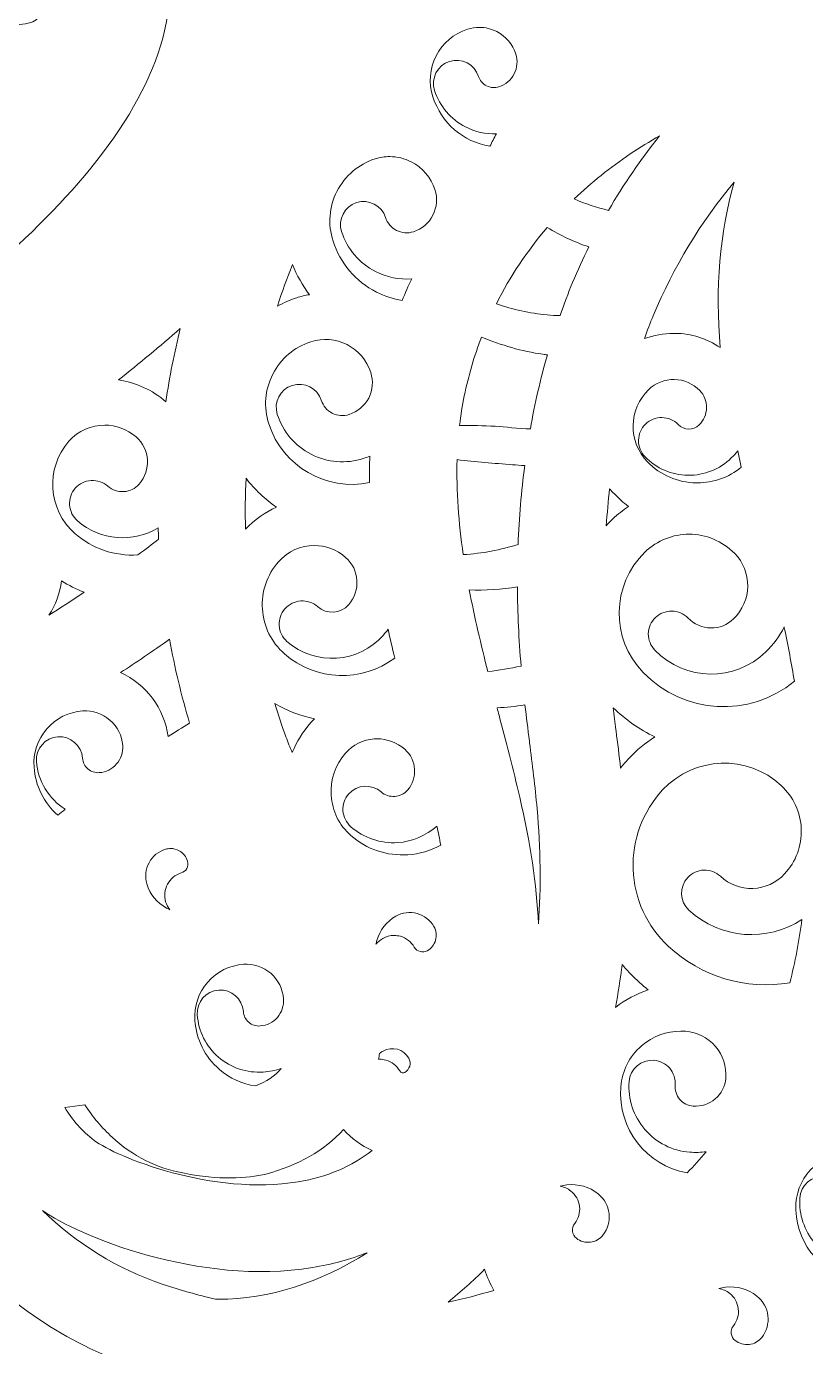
# Model space of a CAD drawing. Header units: millimetres. Extents: x 19 to 1318, y -340 to -7.
# Drawn here: x 841.1 to 908.6, y -194.4 to -80.1 of the extents above; entities that cross this region are included whole.
import ezdxf

# ---------------------------------------------------------------- set-up
doc = ezdxf.new("R2010")
doc.units = ezdxf.units.MM
doc.header["$MEASUREMENT"] = 0
doc.layers.add('Layer 2', color=7, linetype='Continuous')

msp = doc.modelspace()

# ---------------------------------------------------------------- linework, layer by layer
at = {"layer": 'Layer 2', "lineweight": 0}
for points, knots in [([(971.64, -98.78), (971.25, -98.66), (970.88, -98.55), (970.5, -98.44), (971.01, -98.02), (971.49, -97.56), (971.93, -97.07), (976.44, -92.08), (976.43, -84.77), (976.05, -82.37), (974.56, -72.98), (969.8, -65.55), (961.91, -60.29), (954.43, -55.29), (945.61, -53.33), (939.53, -52.56), (933.58, -51.8), (925.71, -51.06), (917.31, -51.92), (917.88, -50.19), (918.81, -48.5), (919.73, -46.85), (920.31, -45.8), (920.91, -44.71), (921.44, -43.57), (922.98, -40.25), (924, -36.8), (924.45, -33.31), (925.47, -25.43), (923.29, -18.18), (918.49, -13.43), (914.05, -9.06), (907.41, -6.75), (901.16, -7.43), (898.56, -7.71), (892.08, -9.43), (888.05, -19.36), (888.05, -19.36), (887.54, -20.6), (887.54, -20.6), (887.54, -20.6), (887.47, -20.85), (887.47, -20.85), (883.77, -17.5), (879.59, -15.16), (875.36, -14.06), (870.14, -12.71), (856.3, -9.12), (847.52, -20.87), (845.18, -24.01), (844.28, -29.14), (845.48, -32.54), (846.19, -34.56), (847.54, -35.94), (849.4, -36.52), (849.4, -36.52), (850.05, -36.7), (850.05, -36.7), (850.05, -36.7), (852.4, -37.33), (852.4, -37.33), (852.4, -37.33), (851.85, -34.55), (851.85, -34.55), (851.54, -32.96), (852.07, -31.28), (853.34, -29.83), (854.92, -28.03), (857.27, -26.96), (859.51, -27.06), (863.61, -27.24), (867.6, -30.35), (869.68, -34.98), (870.6, -37.04), (871.21, -39.43), (871.54, -42.27), (861.86, -40.22), (851.9, -39.19), (841.92, -39.19), (803.96, -39.19), (768.26, -53.97), (741.42, -80.82), (714.58, -107.66), (699.79, -143.35), (699.79, -181.32), (699.79, -219.28), (714.58, -254.97), (741.42, -281.82), (748.52, -288.92), (756.81, -295.71), (764.76, -300.94), (767.91, -305.49), (772.74, -309.26), (778.38, -311.56), (782.71, -313.32), (787.33, -314.31), (792.1, -314.49), (808, -320.43), (824.77, -323.45), (841.92, -323.45), (858.42, -323.45), (874.58, -320.65), (889.97, -315.14), (893.68, -314.59), (897.66, -313.5), (901.18, -312.07), (904.61, -310.67), (907.66, -308.63), (910.26, -306), (922.02, -299.53), (932.85, -291.39), (942.42, -281.82), (969.27, -254.97), (984.05, -219.28), (984.05, -181.32), (984.05, -165.43), (981.47, -149.85), (976.37, -135.02), (978.77, -135.38), (981.14, -134.93), (983.09, -133.73), (986.5, -131.64), (988.88, -127.69), (989.44, -123.17), (990.49, -114.86), (988.25, -103.89), (971.64, -98.78)], [0, 0, 0, 0, 1, 1, 1, 2, 2, 2, 3, 3, 3, 4, 4, 4, 5, 5, 5, 6, 6, 6, 7, 7, 7, 8, 8, 8, 9, 9, 9, 10, 10, 10, 11, 11, 11, 12, 12, 12, 13, 13, 13, 14, 14, 14, 15, 15, 15, 16, 16, 16, 17, 17, 17, 18, 18, 18, 19, 19, 19, 20, 20, 20, 21, 21, 21, 22, 22, 22, 23, 23, 23, 24, 24, 24, 25, 25, 25, 26, 26, 26, 27, 27, 27, 28, 28, 28, 29, 29, 29, 30, 30, 30, 31, 31, 31, 32, 32, 32, 33, 33, 33, 34, 34, 34, 35, 35, 35, 36, 36, 36, 37, 37, 37, 38, 38, 38, 39, 39, 39, 40, 40, 40, 41, 41, 41, 42, 42, 42, 42]), ([(760.34, -281.25), (759.33, -283.39), (758.78, -285.81), (758.71, -288.36), (754.25, -284.89), (750, -281.12), (746.03, -277.16), (720.43, -251.56), (706.33, -217.52), (706.33, -181.32), (706.33, -145.12), (720.43, -111.08), (746.03, -85.49), (746.03, -85.49), (746.03, -85.48), (746.03, -85.48), (768.25, -63.27), (797.39, -49.5), (828.47, -46.44), (825.01, -49.09), (822.56, -52.75), (821.34, -57.14), (820.12, -61.51), (820.26, -66.44), (821.7, -70.66), (823.59, -76.19), (827.47, -79.86), (832.1, -80.49), (835.84, -80.94), (836.41, -80.72), (836.7, -80.31), (836.7, -80.31), (841.06, -79.83), (841.06, -79.83), (841.95, -79.74), (842.67, -79.05), (842.82, -78.17), (842.96, -77.28), (842.49, -76.4), (841.68, -76.03), (841.68, -76.03), (835.87, -73.37), (835.87, -73.37), (835.49, -73.17), (834.55, -71.62), (834.45, -69.8), (834.37, -68.3), (834.82, -66.19), (837.43, -64.65), (839.92, -63.18), (842.59, -62.75), (845.15, -63.42), (847.89, -64.14), (850.34, -66.06), (851.88, -68.7), (854.9, -74.98), (853.98, -81.82), (849.16, -89.03), (844.34, -96.23), (836.63, -102.51), (831.26, -106.6), (830.22, -107.39), (829.09, -108.18), (827.85, -109), (827.58, -107.06), (827.13, -105.25), (826.76, -103.72), (825.77, -99.71), (824.74, -95.56), (822.53, -91.66), (820.61, -88.28), (818.04, -85.54), (815.54, -82.88), (815.54, -82.88), (814.98, -82.28), (814.98, -82.28), (812.59, -79.73), (810.34, -77.2), (809.03, -74.36), (807.77, -71.6), (807.62, -68.85), (808.62, -66.81), (808.62, -66.81), (812.18, -59.56), (812.18, -59.56), (812.59, -58.72), (812.36, -57.69), (811.63, -57.11), (810.9, -56.53), (809.85, -56.54), (809.12, -57.12), (809.12, -57.12), (802.83, -62.24), (802.83, -62.24), (798.08, -66.11), (794.64, -71.49), (793.14, -77.4), (791.65, -83.31), (792.13, -89.67), (794.49, -95.29), (794.97, -96.44), (795.52, -97.54), (796.06, -98.62), (796.43, -99.35), (796.84, -100.17), (797.19, -100.96), (798.39, -103.64), (799.01, -106.25), (799.05, -108.76), (795.72, -104.27), (791.04, -101.11), (786.09, -100.11), (779.66, -98.81), (772.99, -101.16), (769.47, -105.97), (769.15, -106.34), (768.86, -106.76), (768.63, -107.19), (768.63, -107.19), (763.35, -113.04), (763.35, -113.04), (762.68, -113.78), (762.65, -114.87), (763.28, -115.65), (763.91, -116.42), (764.99, -116.61), (765.85, -116.1), (765.85, -116.1), (771.87, -112.54), (771.87, -112.54), (774.8, -111.37), (776.91, -110.6), (777.48, -110.43), (779.82, -110.46), (782.65, -111.33), (783.07, -115.27), (784.17, -125.76), (780.03, -136.09), (776.3, -143.92), (776.3, -143.92), (775.37, -145.87), (775.37, -145.87), (774.35, -148), (773.31, -150.2), (772.27, -152.43), (768.5, -144.13), (761.06, -138.26), (752.77, -137.22), (735.27, -135.02), (724.09, -150.44), (723.98, -150.59), (723.98, -150.59), (723.46, -151.32), (723.46, -151.32), (722.98, -152), (722.97, -152.92), (723.44, -153.6), (723.91, -154.29), (724.77, -154.62), (725.58, -154.42), (725.58, -154.42), (726.44, -154.2), (726.44, -154.2), (730.07, -153.31), (736.38, -152.13), (738.85, -152.54), (742.39, -153.14), (745.33, -155.45), (747.14, -159.06), (750.71, -166.19), (749.26, -174.5), (747.86, -182.54), (747.86, -182.54), (747.86, -182.58), (747.86, -182.58), (747.53, -184.47), (747.19, -186.44), (746.92, -188.36), (744.39, -206.57), (750.55, -224.66), (763.84, -238.01), (770.7, -244.9), (779.14, -249.95), (788.28, -252.63), (790.65, -256.1), (793.24, -258.64), (796.17, -260.41), (797.13, -260.99), (798.32, -261.6), (799.88, -261.73), (800.72, -261.79), (801.56, -261.7), (802.39, -261.45), (803.18, -262.84), (804.03, -264.2), (804.92, -265.51), (804.94, -267.12), (804.87, -268.62), (804.69, -270.08), (803.94, -276.52), (801.12, -282.01), (796.95, -285.13), (794.88, -286.69), (792.23, -287.87), (789.06, -288.67), (786.06, -289.41), (776.52, -288.61), (774.11, -285.23), (772.84, -283.45), (774.28, -280.56), (775.71, -278.45), (775.71, -278.45), (777.73, -275.48), (777.73, -275.48), (778.15, -274.85), (778.18, -274.02), (777.81, -273.37), (777.45, -272.74), (776.78, -272.36), (776.09, -272.36), (776.04, -272.36), (775.99, -272.36), (775.95, -272.36), (775.95, -272.36), (772.35, -272.58), (772.35, -272.58), (767.4, -272.89), (762.68, -276.29), (760.34, -281.25)], [0, 0, 0, 0, 1, 1, 1, 2, 2, 2, 3, 3, 3, 4, 4, 4, 5, 5, 5, 6, 6, 6, 7, 7, 7, 8, 8, 8, 9, 9, 9, 10, 10, 10, 11, 11, 11, 12, 12, 12, 13, 13, 13, 14, 14, 14, 15, 15, 15, 16, 16, 16, 17, 17, 17, 18, 18, 18, 19, 19, 19, 20, 20, 20, 21, 21, 21, 22, 22, 22, 23, 23, 23, 24, 24, 24, 25, 25, 25, 26, 26, 26, 27, 27, 27, 28, 28, 28, 29, 29, 29, 30, 30, 30, 31, 31, 31, 32, 32, 32, 33, 33, 33, 34, 34, 34, 35, 35, 35, 36, 36, 36, 37, 37, 37, 38, 38, 38, 39, 39, 39, 40, 40, 40, 41, 41, 41, 42, 42, 42, 43, 43, 43, 44, 44, 44, 45, 45, 45, 46, 46, 46, 47, 47, 47, 48, 48, 48, 49, 49, 49, 50, 50, 50, 51, 51, 51, 52, 52, 52, 53, 53, 53, 54, 54, 54, 55, 55, 55, 56, 56, 56, 57, 57, 57, 58, 58, 58, 59, 59, 59, 60, 60, 60, 61, 61, 61, 62, 62, 62, 63, 63, 63, 64, 64, 64, 65, 65, 65, 66, 66, 66, 67, 67, 67, 68, 68, 68, 69, 69, 69, 70, 70, 70, 71, 71, 71, 72, 72, 72, 73, 73, 73, 74, 74, 74, 75, 75, 75, 76, 76, 76, 76]), ([(876.62, -82.62), (877.19, -81.51), (878.15, -80.69), (879.33, -80.31), (879.67, -80.2), (880.02, -80.15), (880.36, -80.15), (880.88, -80.15), (881.39, -80.27), (881.87, -80.52), (881.87, -80.52), (881.87, -80.52), (881.87, -80.52), (882.66, -80.92), (883.24, -81.61), (883.52, -82.46), (883.7, -83.03), (883.65, -83.64), (883.38, -84.18), (883.1, -84.71), (882.63, -85.11), (882.06, -85.3), (881.7, -85.41), (881.32, -85.38), (880.99, -85.21), (880.65, -85.04), (880.41, -84.75), (880.29, -84.39), (879.95, -83.34), (878.83, -82.76), (877.77, -83.1), (876.72, -83.44), (876.15, -84.57), (876.48, -85.62), (876.93, -86.99), (877.88, -88.11), (879.16, -88.77), (880.01, -89.2), (880.92, -89.4), (881.84, -89.36), (881.65, -89.72), (881.46, -90.09), (881.28, -90.45), (878.97, -90.06), (877.07, -88.43), (876.34, -86.17), (875.95, -84.99), (876.06, -83.73), (876.62, -82.62)], [0, 0, 0, 0, 1, 1, 1, 2, 2, 2, 3, 3, 3, 4, 4, 4, 5, 5, 5, 6, 6, 6, 7, 7, 7, 8, 8, 8, 9, 9, 9, 10, 10, 10, 11, 11, 11, 12, 12, 12, 13, 13, 13, 14, 14, 14, 15, 15, 15, 16, 16, 16, 16]), ([(893.44, -91.11), (894.26, -90.56), (895.1, -90.04), (895.98, -89.54), (894.35, -91.57), (892.87, -93.74), (891.55, -96), (890.53, -95.74), (889.54, -95.43), (888.58, -95.01), (890.06, -93.59), (891.69, -92.28), (893.44, -91.11)], [0, 0, 0, 0, 1, 1, 1, 2, 2, 2, 3, 3, 3, 4, 4, 4, 4]), ([(871.33, -91.54), (871.75, -91.41), (872.17, -91.34), (872.6, -91.34), (873.24, -91.34), (873.88, -91.5), (874.47, -91.8), (875.46, -92.3), (876.18, -93.16), (876.52, -94.2), (876.76, -94.94), (876.69, -95.72), (876.34, -96.41), (875.99, -97.1), (875.39, -97.61), (874.65, -97.85), (874.16, -98.01), (873.64, -97.96), (873.19, -97.73), (872.73, -97.5), (872.39, -97.1), (872.24, -96.61), (871.9, -95.57), (870.77, -94.99), (869.72, -95.32), (868.67, -95.66), (868.09, -96.79), (868.43, -97.84), (868.91, -99.34), (869.96, -100.57), (871.36, -101.29), (872.35, -101.79), (873.42, -102.01), (874.5, -101.93), (874.21, -102.55), (873.94, -103.18), (873.68, -103.81), (872.9, -103.68), (872.15, -103.44), (871.44, -103.07), (869.64, -102.15), (868.31, -100.58), (867.69, -98.66), (867.22, -97.22), (867.35, -95.69), (868.03, -94.35), (868.72, -93), (869.89, -92.01), (871.33, -91.54), (871.33, -91.54), (871.33, -91.54), (871.33, -91.54)], [0, 0, 0, 0, 1, 1, 1, 2, 2, 2, 3, 3, 3, 4, 4, 4, 5, 5, 5, 6, 6, 6, 7, 7, 7, 8, 8, 8, 9, 9, 9, 10, 10, 10, 11, 11, 11, 12, 12, 12, 13, 13, 13, 14, 14, 14, 15, 15, 15, 16, 16, 16, 17, 17, 17, 17]), ([(902.44, -93.55), (901.18, -97.97), (900.79, -102.71), (901.23, -107.89), (900.08, -107.1), (898.73, -106.67), (897.3, -106.65), (897.27, -106.65), (897.23, -106.65), (897.2, -106.65), (896.32, -106.65), (895.46, -106.81), (894.66, -107.11), (894.91, -106.43), (895.16, -105.76), (895.43, -105.12), (897.18, -100.91), (899.56, -96.98), (902.44, -93.55)], [0, 0, 0, 0, 1, 1, 1, 2, 2, 2, 3, 3, 3, 4, 4, 4, 5, 5, 5, 6, 6, 6, 6]), ([(889.85, -99.16), (889.35, -100.18), (888.88, -101.2), (888.44, -102.25), (888.05, -103.18), (887.69, -104.14), (887.35, -105.11), (886.97, -105.11), (886.59, -105.1), (886.23, -105.06), (884.72, -104.91), (883.26, -104.58), (881.84, -104.09), (883.02, -101.73), (884.51, -99.51), (886.25, -97.47), (887.39, -98.18), (888.59, -98.75), (889.85, -99.16)], [0, 0, 0, 0, 1, 1, 1, 2, 2, 2, 3, 3, 3, 4, 4, 4, 5, 5, 5, 6, 6, 6, 6]), ([(864.17, -100.69), (864.55, -101.62), (865.05, -102.5), (865.65, -103.3), (865.27, -103.36), (864.9, -103.45), (864.54, -103.57), (863.96, -103.76), (863.4, -104), (862.87, -104.29), (863.26, -103.08), (863.7, -101.88), (864.17, -100.69)], [0, 0, 0, 0, 1, 1, 1, 2, 2, 2, 3, 3, 3, 4, 4, 4, 4]), ([(853.21, -112.57), (852.04, -111.55), (850.61, -110.91), (849.11, -110.69), (850.89, -109.25), (852.69, -107.77), (854.46, -106.24), (853.94, -108.32), (853.52, -110.44), (853.21, -112.57)], [0, 0, 0, 0, 1, 1, 1, 2, 2, 2, 3, 3, 3, 3]), ([(862.47, -110.18), (863.16, -108.84), (864.33, -107.84), (865.77, -107.38), (866.81, -107.04), (867.93, -107.13), (868.91, -107.63), (869.89, -108.14), (870.62, -108.99), (870.95, -110.04), (871.19, -110.77), (871.13, -111.56), (870.78, -112.25), (870.42, -112.93), (869.82, -113.44), (869.08, -113.68), (868.6, -113.84), (868.08, -113.8), (867.62, -113.56), (867.17, -113.33), (866.83, -112.93), (866.67, -112.45), (866.33, -111.4), (865.21, -110.82), (864.15, -111.16), (863.1, -111.49), (862.53, -112.62), (862.86, -113.67), (863.35, -115.18), (864.39, -116.4), (865.8, -117.12), (867.2, -117.85), (868.81, -117.97), (870.31, -117.49), (870.5, -117.43), (870.69, -117.36), (870.87, -117.28), (870.85, -118.04), (870.84, -118.8), (870.85, -119.58), (867.13, -120.35), (863.31, -118.19), (862.12, -114.49), (862.12, -114.49), (862.12, -114.49), (862.12, -114.49), (861.66, -113.06), (861.78, -111.53), (862.47, -110.18)], [0, 0, 0, 0, 1, 1, 1, 2, 2, 2, 3, 3, 3, 4, 4, 4, 5, 5, 5, 6, 6, 6, 7, 7, 7, 8, 8, 8, 9, 9, 9, 10, 10, 10, 11, 11, 11, 12, 12, 12, 13, 13, 13, 14, 14, 14, 15, 15, 15, 16, 16, 16, 16]), ([(881.74, -114.69), (880.71, -114.65), (879.68, -114.63), (878.65, -114.62), (878.75, -113.76), (878.89, -112.91), (879.06, -112.06), (879.42, -110.31), (879.92, -108.61), (880.56, -106.97), (882.26, -107.68), (884.04, -108.21), (885.87, -108.46), (886, -108.48), (886.13, -108.5), (886.26, -108.51), (885.66, -110.59), (885.17, -112.73), (884.78, -114.92), (883.73, -114.93), (882.58, -114.73), (881.74, -114.69)], [0, 0, 0, 0, 1, 1, 1, 2, 2, 2, 3, 3, 3, 4, 4, 4, 5, 5, 5, 6, 6, 6, 7, 7, 7, 7]), ([(899.25, -119.6), (899.25, -119.6), (899.15, -119.6), (899.15, -119.6), (897.55, -119.58), (896.05, -118.93), (894.93, -117.78), (894.11, -116.93), (893.66, -115.82), (893.68, -114.64), (893.7, -113.46), (894.17, -112.35), (895.02, -111.53), (895.62, -110.95), (896.42, -110.64), (897.25, -110.65), (898.08, -110.66), (898.86, -111), (899.45, -111.6), (899.84, -112), (900.05, -112.53), (900.04, -113.1), (900.03, -113.66), (899.81, -114.18), (899.4, -114.58), (898.9, -115.07), (898.08, -115.06), (897.59, -114.55), (897.22, -114.17), (896.72, -113.95), (896.18, -113.94), (895.65, -113.93), (895.14, -114.14), (894.76, -114.51), (894.38, -114.88), (894.16, -115.38), (894.15, -115.91), (894.15, -116.45), (894.35, -116.95), (894.72, -117.34), (895.7, -118.35), (897.02, -118.92), (898.43, -118.94), (899.85, -118.96), (901.18, -118.43), (902.19, -117.44), (902.39, -117.25), (902.58, -117.05), (902.75, -116.83), (902.75, -116.83), (903.04, -118.25), (903.04, -118.25), (901.97, -119.13), (900.64, -119.6), (899.25, -119.6)], [0, 0, 0, 0, 1, 1, 1, 2, 2, 2, 3, 3, 3, 4, 4, 4, 5, 5, 5, 6, 6, 6, 7, 7, 7, 8, 8, 8, 9, 9, 9, 10, 10, 10, 11, 11, 11, 12, 12, 12, 13, 13, 13, 14, 14, 14, 15, 15, 15, 16, 16, 16, 17, 17, 17, 18, 18, 18, 18]), ([(845.55, -122.89), (847.54, -124.64), (850.39, -124.81), (852.55, -123.49), (852.55, -123.82), (852.56, -124.15), (852.58, -124.48), (852.04, -124.9), (851.44, -125.35), (850.78, -125.84), (848.77, -125.96), (846.85, -125.31), (845.33, -123.98), (842.99, -121.92), (842.75, -118.34), (844.81, -116), (845.62, -115.07), (846.76, -114.6), (847.91, -114.6), (848.87, -114.6), (849.84, -114.94), (850.63, -115.62), (851.83, -116.67), (851.95, -118.51), (850.89, -119.71), (850.56, -120.1), (850.09, -120.33), (849.58, -120.36), (849.06, -120.39), (848.57, -120.22), (848.19, -119.89), (847.78, -119.54), (847.27, -119.36), (846.74, -119.4), (846.2, -119.43), (845.72, -119.67), (845.36, -120.07), (845.01, -120.47), (844.84, -120.99), (844.87, -121.52), (844.91, -122.05), (845.15, -122.54), (845.55, -122.89)], [0, 0, 0, 0, 1, 1, 1, 2, 2, 2, 3, 3, 3, 4, 4, 4, 5, 5, 5, 6, 6, 6, 7, 7, 7, 8, 8, 8, 9, 9, 9, 10, 10, 10, 11, 11, 11, 12, 12, 12, 13, 13, 13, 14, 14, 14, 14]), ([(884.29, -118.11), (884, -120.33), (883.8, -122.61), (883.72, -124.94), (882.18, -125.39), (880.64, -125.73), (878.97, -125.81), (878.57, -123.06), (878.35, -120.32), (878.44, -117.59), (880.04, -117.76), (881.63, -117.91), (883.24, -118.03), (883.59, -118.06), (883.94, -118.09), (884.29, -118.11)], [0, 0, 0, 0, 1, 1, 1, 2, 2, 2, 3, 3, 3, 4, 4, 4, 5, 5, 5, 5]), ([(860.15, -119.2), (860.89, -120.17), (861.79, -121.02), (862.8, -121.71), (861.8, -122.15), (860.88, -122.8), (860.11, -123.62), (860.07, -122.15), (860.08, -120.67), (860.15, -119.2)], [0, 0, 0, 0, 1, 1, 1, 2, 2, 2, 3, 3, 3, 3]), ([(977.4, -181.32), (977.4, -217.52), (963.3, -251.56), (937.7, -277.16), (932.12, -282.74), (926.04, -287.85), (919.59, -292.38), (920.26, -288.43), (919.81, -284.55), (918.24, -281.25), (915.9, -276.29), (911.19, -272.89), (906.24, -272.58), (906.24, -272.58), (902.64, -272.36), (902.64, -272.36), (902.6, -272.36), (902.56, -272.36), (902.52, -272.36), (901.81, -272.36), (901.13, -272.74), (900.78, -273.37), (900.4, -274.02), (900.44, -274.85), (900.86, -275.48), (900.86, -275.48), (902.87, -278.45), (902.87, -278.45), (904.31, -280.56), (905.75, -283.45), (904.48, -285.23), (902.07, -288.61), (892.52, -289.41), (889.53, -288.67), (886.36, -287.87), (883.7, -286.69), (881.63, -285.13), (877.46, -282.01), (874.64, -276.52), (873.89, -270.08), (873.85, -269.71), (873.81, -269.32), (873.78, -268.91), (875.49, -266.61), (877.1, -264.15), (878.57, -261.57), (879.26, -261.74), (879.96, -261.79), (880.69, -261.73), (882.23, -261.6), (883.42, -260.99), (884.38, -260.41), (890.12, -256.95), (893.4, -251.25), (896.03, -246.18), (897.02, -244.26), (898.06, -242.18), (898.89, -239.93), (903.86, -237.5), (907.92, -235.18), (911.64, -232.65), (921.51, -225.96), (928.66, -217.68), (932.31, -208.72), (934.25, -203.96), (935.25, -198.98), (936.21, -194.14), (936.81, -191.17), (937.42, -188.1), (938.25, -185.22), (939.61, -180.49), (942.96, -172.16), (950.13, -169.52), (952.69, -168.58), (955.27, -168.7), (956.85, -169.85), (957.57, -170.36), (958.05, -171.23), (958.16, -172.18), (958.22, -172.77), (958.11, -173.26), (957.83, -173.57), (957.83, -173.57), (955.11, -176.61), (955.11, -176.61), (954.58, -177.2), (954.45, -178.05), (954.79, -178.78), (955.12, -179.5), (955.85, -179.95), (956.65, -179.94), (956.65, -179.94), (960.75, -179.84), (960.75, -179.84), (963.47, -179.77), (966.14, -178.49), (968.26, -176.23), (970.12, -174.26), (971.43, -171.66), (971.87, -169.11), (972.66, -164.48), (970.83, -159.32), (967.09, -155.65), (964.22, -152.83), (960.29, -150.79), (955.41, -149.57), (950.01, -148.22), (944.42, -148.24), (939.44, -149.61), (940.86, -146.07), (942.27, -143), (943.72, -140.28), (947.7, -132.84), (954.14, -123.36), (962.26, -120.47), (962.48, -120.39), (962.7, -120.32), (962.93, -120.25), (963.84, -122.06), (964.72, -123.91), (965.56, -125.76), (965.56, -125.76), (965.4, -125.72), (965.4, -125.72), (964.49, -125.5), (963.56, -125.93), (963.14, -126.77), (962.72, -127.6), (962.92, -128.6), (963.64, -129.2), (963.64, -129.2), (968.73, -133.44), (968.73, -133.44), (974.48, -148.7), (977.4, -164.81), (977.4, -181.32)], [0, 0, 0, 0, 1, 1, 1, 2, 2, 2, 3, 3, 3, 4, 4, 4, 5, 5, 5, 6, 6, 6, 7, 7, 7, 8, 8, 8, 9, 9, 9, 10, 10, 10, 11, 11, 11, 12, 12, 12, 13, 13, 13, 14, 14, 14, 15, 15, 15, 16, 16, 16, 17, 17, 17, 18, 18, 18, 19, 19, 19, 20, 20, 20, 21, 21, 21, 22, 22, 22, 23, 23, 23, 24, 24, 24, 25, 25, 25, 26, 26, 26, 27, 27, 27, 28, 28, 28, 29, 29, 29, 30, 30, 30, 31, 31, 31, 32, 32, 32, 33, 33, 33, 34, 34, 34, 35, 35, 35, 36, 36, 36, 37, 37, 37, 38, 38, 38, 39, 39, 39, 40, 40, 40, 41, 41, 41, 42, 42, 42, 43, 43, 43, 44, 44, 44, 45, 45, 45, 45]), ([(891.36, -123.31), (891.43, -122.23), (891.53, -121.16), (891.65, -120.11), (891.78, -120.27), (891.92, -120.42), (892.06, -120.56), (892.44, -120.96), (892.85, -121.31), (893.28, -121.64), (892.8, -121.96), (892.34, -122.33), (891.92, -122.73), (891.73, -122.92), (891.54, -123.11), (891.36, -123.31)], [0, 0, 0, 0, 1, 1, 1, 2, 2, 2, 3, 3, 3, 4, 4, 4, 5, 5, 5, 5]), ([(895.57, -134.1), (898.18, -136.79), (902.49, -136.85), (905.18, -134.24), (905.84, -133.6), (906.37, -132.87), (906.77, -132.08), (906.77, -132.11), (906.78, -132.14), (906.78, -132.18), (907.11, -133.71), (907.4, -135.26), (907.65, -136.79), (903.76, -139.97), (898.1, -139.68), (894.55, -136.02), (891.72, -133.11), (891.79, -128.43), (894.71, -125.6), (895.77, -124.57), (897.15, -124.05), (898.53, -124.05), (899.97, -124.05), (901.4, -124.61), (902.48, -125.72), (903.22, -126.48), (903.62, -127.49), (903.61, -128.56), (903.59, -129.63), (903.16, -130.62), (902.39, -131.37), (901.85, -131.9), (901.14, -132.18), (900.41, -132.16), (899.66, -132.15), (898.96, -131.85), (898.44, -131.31), (898.07, -130.93), (897.57, -130.71), (897.03, -130.7), (896.5, -130.71), (895.99, -130.9), (895.61, -131.27), (895.23, -131.64), (895.01, -132.14), (895, -132.67), (895, -133.21), (895.2, -133.71), (895.57, -134.1)], [0, 0, 0, 0, 1, 1, 1, 2, 2, 2, 3, 3, 3, 4, 4, 4, 5, 5, 5, 6, 6, 6, 7, 7, 7, 8, 8, 8, 9, 9, 9, 10, 10, 10, 11, 11, 11, 12, 12, 12, 13, 13, 13, 14, 14, 14, 15, 15, 15, 16, 16, 16, 16]), ([(863.7, -133.33), (866.16, -135.48), (869.9, -135.24), (872.05, -132.78), (872.2, -132.62), (872.34, -132.45), (872.46, -132.27), (872.63, -133.07), (872.82, -133.9), (873.03, -134.77), (870.19, -136.9), (866.19, -136.79), (863.48, -134.41), (862.35, -133.42), (861.67, -132.04), (861.57, -130.53), (861.47, -129.03), (861.97, -127.57), (862.96, -126.44), (863.78, -125.51), (864.92, -125.03), (866.06, -125.03), (867.03, -125.03), (868, -125.37), (868.78, -126.06), (869.98, -127.11), (870.1, -128.94), (869.05, -130.15), (868.35, -130.94), (867.14, -131.02), (866.34, -130.32), (865.94, -129.97), (865.42, -129.8), (864.89, -129.83), (864.36, -129.86), (863.87, -130.11), (863.52, -130.51), (863.17, -130.91), (862.99, -131.42), (863.03, -131.96), (863.06, -132.49), (863.3, -132.98), (863.7, -133.33)], [0, 0, 0, 0, 1, 1, 1, 2, 2, 2, 3, 3, 3, 4, 4, 4, 5, 5, 5, 6, 6, 6, 7, 7, 7, 8, 8, 8, 9, 9, 9, 10, 10, 10, 11, 11, 11, 12, 12, 12, 13, 13, 13, 14, 14, 14, 14]), ([(844.16, -128.08), (844.79, -128.48), (845.45, -128.81), (846.14, -129.07), (845.09, -129.77), (844.06, -130.44), (843.08, -131.07), (843.67, -130.17), (844.04, -129.15), (844.16, -128.08)], [0, 0, 0, 0, 1, 1, 1, 2, 2, 2, 3, 3, 3, 3]), ([(881.1, -135.95), (880.5, -133.6), (879.95, -131.23), (879.49, -128.87), (880.87, -128.92), (882.28, -128.85), (883.66, -128.61), (883.67, -130.85), (883.78, -133.14), (883.98, -135.47), (883.02, -135.68), (882.06, -135.84), (881.1, -135.95)], [0, 0, 0, 0, 1, 1, 1, 2, 2, 2, 3, 3, 3, 4, 4, 4, 4]), ([(853.41, -141.58), (853.06, -139.11), (851.48, -137.04), (849.29, -136.03), (850.61, -135.16), (852.06, -134.19), (853.53, -133.15), (853.97, -135.6), (854.55, -138.03), (855.26, -140.41), (854.62, -140.81), (854, -141.2), (853.41, -141.58)], [0, 0, 0, 0, 1, 1, 1, 2, 2, 2, 3, 3, 3, 4, 4, 4, 4]), ([(846.01, -139.36), (846.87, -139.29), (847.71, -139.57), (848.36, -140.14), (849.02, -140.71), (849.41, -141.5), (849.47, -142.36), (849.51, -142.94), (849.32, -143.51), (848.94, -143.95), (848.55, -144.4), (848.02, -144.66), (847.44, -144.7), (847.08, -144.73), (846.73, -144.61), (846.45, -144.38), (846.18, -144.14), (846.02, -143.81), (845.99, -143.45), (845.91, -142.35), (844.95, -141.51), (843.85, -141.59), (842.75, -141.67), (841.92, -142.63), (842, -143.73), (842.12, -145.45), (843.08, -146.98), (844.49, -147.87), (844.27, -148.05), (844.06, -148.22), (843.84, -148.39), (842.64, -147.32), (841.9, -145.84), (841.79, -144.22), (841.7, -143.01), (842.1, -141.83), (842.89, -140.91), (843.69, -139.99), (844.8, -139.44), (846.01, -139.36)], [0, 0, 0, 0, 1, 1, 1, 2, 2, 2, 3, 3, 3, 4, 4, 4, 5, 5, 5, 6, 6, 6, 7, 7, 7, 8, 8, 8, 9, 9, 9, 10, 10, 10, 11, 11, 11, 12, 12, 12, 13, 13, 13, 13]), ([(866.07, -140.04), (865.97, -140.15), (865.86, -140.26), (865.76, -140.37), (865.07, -141.16), (864.54, -142.03), (864.16, -142.96), (863.96, -142.51), (863.78, -142.05), (863.61, -141.6), (863.26, -140.65), (862.94, -139.69), (862.64, -138.71), (863.71, -139.33), (864.87, -139.78), (866.07, -140.04)], [0, 0, 0, 0, 1, 1, 1, 2, 2, 2, 3, 3, 3, 4, 4, 4, 5, 5, 5, 5]), ([(884.31, -138.84), (884.44, -139.89), (884.57, -140.93), (884.7, -141.96), (884.7, -141.96), (884.71, -142.1), (884.71, -142.1), (884.95, -143.98), (885.2, -145.92), (885.36, -147.82), (885.67, -151.28), (885.71, -154.62), (885.48, -157.8), (885.32, -154.39), (884.78, -150.75), (883.86, -146.82), (883.3, -144.41), (882.65, -141.93), (882.07, -139.73), (882.02, -139.51), (881.96, -139.3), (881.91, -139.09), (882.69, -139.04), (883.51, -138.96), (884.31, -138.84)], [0, 0, 0, 0, 1, 1, 1, 2, 2, 2, 3, 3, 3, 4, 4, 4, 5, 5, 5, 6, 6, 6, 7, 7, 7, 8, 8, 8, 8]), ([(891.95, -139.08), (893.02, -140.11), (894.24, -140.97), (895.57, -141.61), (894.74, -142.13), (893.98, -142.75), (893.31, -143.47), (893.06, -143.74), (892.83, -144.02), (892.6, -144.31), (892.47, -143.22), (892.34, -142.13), (892.2, -141.07), (892.2, -141.07), (892.19, -140.98), (892.19, -140.98), (892.11, -140.35), (892.03, -139.72), (891.95, -139.08)], [0, 0, 0, 0, 1, 1, 1, 2, 2, 2, 3, 3, 3, 4, 4, 4, 5, 5, 5, 6, 6, 6, 6]), ([(869.23, -149.38), (870.35, -150.36), (871.8, -150.85), (873.29, -150.76), (874.57, -150.67), (875.75, -150.17), (876.68, -149.33), (876.8, -149.88), (876.92, -150.43), (877.02, -150.97), (876.14, -151.46), (875.17, -151.75), (874.17, -151.81), (872.36, -151.93), (870.6, -151.34), (869.23, -150.14), (868.22, -149.25), (867.61, -148.02), (867.53, -146.67), (867.44, -145.32), (867.88, -144.03), (868.77, -143.01), (869.41, -142.28), (870.3, -141.84), (871.26, -141.78), (871.34, -141.77), (871.42, -141.77), (871.5, -141.77), (872.39, -141.77), (873.24, -142.09), (873.9, -142.68), (874.95, -143.59), (875.05, -145.18), (874.14, -146.22), (873.85, -146.54), (873.46, -146.74), (873.03, -146.76), (872.6, -146.79), (872.19, -146.65), (871.86, -146.37), (871.04, -145.64), (869.77, -145.72), (869.04, -146.55), (868.69, -146.95), (868.52, -147.47), (868.55, -148), (868.59, -148.54), (868.83, -149.02), (869.23, -149.38)], [0, 0, 0, 0, 1, 1, 1, 2, 2, 2, 3, 3, 3, 4, 4, 4, 5, 5, 5, 6, 6, 6, 7, 7, 7, 8, 8, 8, 9, 9, 9, 10, 10, 10, 11, 11, 11, 12, 12, 12, 13, 13, 13, 14, 14, 14, 15, 15, 15, 16, 16, 16, 16]), ([(896.74, -159.75), (894.87, -158), (893.78, -155.63), (893.69, -153.07), (893.59, -150.52), (894.5, -148.07), (896.24, -146.2), (898.97, -143.26), (903.58, -143.09), (906.52, -145.82), (907.58, -146.8), (908.19, -148.14), (908.25, -149.59), (908.3, -151.03), (907.79, -152.41), (906.8, -153.47), (906.09, -154.24), (905.12, -154.69), (904.06, -154.73), (903.01, -154.76), (902.01, -154.39), (901.24, -153.68), (900.85, -153.31), (900.34, -153.12), (899.81, -153.14), (899.27, -153.16), (898.78, -153.39), (898.42, -153.78), (897.67, -154.59), (897.71, -155.86), (898.52, -156.61), (901.26, -159.15), (905.33, -159.39), (908.31, -157.41), (908.06, -159.29), (907.71, -161.13), (907.26, -162.91), (903.46, -163.53), (899.57, -162.37), (896.74, -159.75)], [0, 0, 0, 0, 1, 1, 1, 2, 2, 2, 3, 3, 3, 4, 4, 4, 5, 5, 5, 6, 6, 6, 7, 7, 7, 8, 8, 8, 9, 9, 9, 10, 10, 10, 11, 11, 11, 12, 12, 12, 13, 13, 13, 13]), ([(853.19, -155.88), (853.27, -156.14), (853.39, -156.38), (853.56, -156.57), (853.45, -156.53), (853.36, -156.48), (853.26, -156.43), (852.43, -155.98), (851.83, -155.24), (851.56, -154.34), (851.38, -153.72), (851.44, -153.07), (851.75, -152.5), (852.06, -151.93), (852.57, -151.52), (853.18, -151.34), (853.33, -151.29), (853.48, -151.27), (853.62, -151.27), (853.87, -151.27), (854.12, -151.33), (854.35, -151.46), (854.71, -151.65), (854.97, -151.97), (855.09, -152.37), (855.15, -152.58), (855.13, -152.8), (855.02, -153), (854.92, -153.19), (854.75, -153.33), (854.53, -153.39), (854.02, -153.55), (853.6, -153.89), (853.35, -154.36), (853.09, -154.83), (853.04, -155.37), (853.19, -155.88)], [0, 0, 0, 0, 1, 1, 1, 2, 2, 2, 3, 3, 3, 4, 4, 4, 5, 5, 5, 6, 6, 6, 7, 7, 7, 8, 8, 8, 9, 9, 9, 10, 10, 10, 11, 11, 11, 12, 12, 12, 12]), ([(873.52, -158.87), (873.34, -158.83), (873.16, -158.8), (872.98, -158.8), (872.64, -158.8), (872.3, -158.89), (872, -159.06), (871.77, -159.2), (871.57, -159.37), (871.41, -159.57), (871.43, -159.47), (871.45, -159.36), (871.48, -159.25), (871.73, -158.35), (872.32, -157.59), (873.14, -157.13), (873.7, -156.81), (874.35, -156.73), (874.97, -156.9), (875.59, -157.07), (876.11, -157.48), (876.43, -158.04), (876.63, -158.39), (876.68, -158.81), (876.57, -159.2), (876.46, -159.6), (876.21, -159.92), (875.85, -160.13), (875.46, -160.35), (874.95, -160.21), (874.73, -159.82), (874.46, -159.35), (874.03, -159.02), (873.52, -158.87)], [0, 0, 0, 0, 1, 1, 1, 2, 2, 2, 3, 3, 3, 4, 4, 4, 5, 5, 5, 6, 6, 6, 7, 7, 7, 8, 8, 8, 9, 9, 9, 10, 10, 10, 11, 11, 11, 11]), ([(856.83, -162.85), (856.83, -162.85), (856.83, -162.85), (856.83, -162.85), (857.62, -161.94), (858.73, -161.38), (859.94, -161.3), (860.8, -161.24), (861.64, -161.51), (862.3, -162.08), (862.95, -162.65), (863.34, -163.44), (863.4, -164.3), (863.44, -164.89), (863.26, -165.45), (862.87, -165.9), (862.49, -166.34), (861.95, -166.6), (861.37, -166.64), (861.01, -166.67), (860.66, -166.55), (860.39, -166.32), (860.11, -166.08), (859.95, -165.75), (859.92, -165.39), (859.85, -164.29), (858.89, -163.45), (857.79, -163.53), (856.69, -163.61), (855.86, -164.57), (855.93, -165.67), (856.03, -167.1), (856.68, -168.4), (857.76, -169.34), (858.84, -170.27), (860.22, -170.73), (861.65, -170.63), (862.18, -170.6), (862.7, -170.49), (863.2, -170.33), (862.67, -170.96), (861.92, -171.47), (860.98, -171.84), (859.82, -171.67), (858.73, -171.17), (857.84, -170.4), (856.59, -169.31), (855.84, -167.81), (855.72, -166.16), (855.64, -164.94), (856.03, -163.77), (856.83, -162.85)], [0, 0, 0, 0, 1, 1, 1, 2, 2, 2, 3, 3, 3, 4, 4, 4, 5, 5, 5, 6, 6, 6, 7, 7, 7, 8, 8, 8, 9, 9, 9, 10, 10, 10, 11, 11, 11, 12, 12, 12, 13, 13, 13, 14, 14, 14, 15, 15, 15, 16, 16, 16, 17, 17, 17, 17]), ([(892.73, -161.31), (893.13, -161.79), (893.56, -162.25), (894.02, -162.68), (894.34, -162.97), (894.66, -163.25), (895, -163.52), (893.98, -163.85), (893.02, -164.36), (892.16, -165.04), (892.39, -163.81), (892.58, -162.57), (892.73, -161.31)], [0, 0, 0, 0, 1, 1, 1, 2, 2, 2, 3, 3, 3, 4, 4, 4, 4]), ([(892.61, -171.92), (892.72, -170.53), (893.36, -169.26), (894.42, -168.35), (895.38, -167.53), (896.57, -167.09), (897.82, -167.09), (897.96, -167.09), (898.09, -167.09), (898.22, -167.1), (899.23, -167.18), (900.15, -167.64), (900.81, -168.41), (901.47, -169.18), (901.79, -170.16), (901.71, -171.16), (901.66, -171.86), (901.33, -172.5), (900.8, -172.96), (900.27, -173.41), (899.59, -173.64), (898.89, -173.58), (898.44, -173.55), (898.03, -173.34), (897.73, -173), (897.43, -172.65), (897.29, -172.21), (897.32, -171.76), (897.36, -171.23), (897.19, -170.71), (896.85, -170.3), (896.5, -169.9), (896.01, -169.65), (895.48, -169.61), (894.38, -169.52), (893.42, -170.36), (893.34, -171.46), (893.22, -172.97), (893.7, -174.45), (894.7, -175.6), (895.69, -176.76), (897.07, -177.46), (898.59, -177.57), (899.07, -177.61), (899.54, -177.59), (900.01, -177.53), (899.48, -178.16), (898.93, -178.77), (898.36, -179.37), (894.83, -178.73), (892.34, -175.55), (892.61, -171.92)], [0, 0, 0, 0, 1, 1, 1, 2, 2, 2, 3, 3, 3, 4, 4, 4, 5, 5, 5, 6, 6, 6, 7, 7, 7, 8, 8, 8, 9, 9, 9, 10, 10, 10, 11, 11, 11, 12, 12, 12, 13, 13, 13, 14, 14, 14, 15, 15, 15, 16, 16, 16, 17, 17, 17, 17]), ([(874.33, -170.11), (874.27, -170.34), (874.12, -170.54), (873.91, -170.66), (873.75, -170.74), (873.56, -170.69), (873.47, -170.54), (873.21, -170.07), (872.78, -169.74), (872.26, -169.6), (872.08, -169.55), (871.91, -169.52), (871.73, -169.52), (871.69, -169.52), (871.66, -169.52), (871.63, -169.52), (871.66, -169.36), (871.69, -169.19), (871.72, -169.02), (871.82, -168.94), (871.92, -168.87), (872.03, -168.81), (872.81, -168.37), (873.81, -168.65), (874.25, -169.43), (874.37, -169.64), (874.4, -169.88), (874.33, -170.11)], [0, 0, 0, 0, 1, 1, 1, 2, 2, 2, 3, 3, 3, 4, 4, 4, 5, 5, 5, 6, 6, 6, 7, 7, 7, 8, 8, 8, 9, 9, 9, 9]), ([(854.67, -179.37), (854.67, -179.37), (854.82, -179.39), (854.82, -179.39), (857.61, -179.99), (860.37, -179.86), (861.86, -179.47), (864.66, -178.74), (866.92, -177.44), (868.6, -175.62), (869.29, -176.38), (870.14, -177), (871.08, -177.43), (869.3, -178.82), (867.15, -179.73), (864.66, -180.14), (857.28, -181.36), (848.93, -178.02), (847, -176.55), (845.95, -175.75), (845.09, -174.78), (844.46, -173.69), (844.46, -173.69), (846.18, -173.46), (846.18, -173.46), (846.88, -174.53), (847.68, -175.47), (848.55, -176.27), (850.32, -177.9), (852.44, -178.98), (854.67, -179.37)], [0, 0, 0, 0, 1, 1, 1, 2, 2, 2, 3, 3, 3, 4, 4, 4, 5, 5, 5, 6, 6, 6, 7, 7, 7, 8, 8, 8, 9, 9, 9, 10, 10, 10, 10]), ([(841.86, -225.8), (842.26, -226.67), (843.23, -227.13), (844.17, -226.9), (844.17, -226.9), (851.23, -225.07), (851.23, -225.07), (851.58, -225.48), (852.11, -226.11), (852.87, -227.09), (853.83, -228.32), (854.73, -229.48), (855.63, -230.22), (858.9, -232.95), (862.71, -234.21), (867.28, -234.08), (872.51, -233.91), (877.11, -232.64), (880.99, -230.29), (879.25, -243.61), (874.29, -256.03), (866.91, -265.47), (862.26, -271.41), (856.72, -276.02), (851.17, -278.6), (851.08, -276.36), (850.19, -274.21), (848.68, -272.53), (848.85, -272.48), (849.02, -272.42), (849.18, -272.37), (850.37, -271.94), (851.51, -271.41), (852.55, -270.8), (854.89, -269.54), (860.24, -263.12), (861.82, -261.18), (861.82, -261.18), (862.91, -259.85), (862.91, -259.85), (863.52, -259.11), (863.51, -258.03), (862.89, -257.3), (862.28, -256.56), (861.22, -256.37), (860.39, -256.84), (860.39, -256.84), (855.68, -259.46), (855.68, -259.46), (855.26, -259.7), (854.88, -259.89), (854.51, -260.05), (853.63, -260.44), (852.81, -260.61), (852.31, -260.51), (852.31, -260.51), (852.16, -260.49), (852.16, -260.49), (851.99, -260.45), (851.81, -260.45), (851.61, -260.46), (851.61, -260.46), (851.46, -260.48), (851.46, -260.48), (850.88, -260.53), (850.28, -260.47), (849.72, -260.3), (849.62, -260.27), (849.52, -260.24), (849.36, -260.19), (848.87, -260.03), (848.26, -259.83), (847.58, -259.72), (846.66, -259.56), (845.74, -259.51), (844.85, -259.59), (844.48, -259.61), (844.11, -259.66), (843.73, -259.73), (843.77, -259.23), (843.77, -258.74), (843.76, -258.3), (843.76, -257.83), (843.76, -257.33), (843.77, -256.75), (843.79, -253.9), (843.82, -250.67), (842.8, -247.88), (842.8, -247.88), (842.8, -247.88), (842.8, -247.88), (841.4, -244.02), (838.43, -243.39), (836.4, -243.21), (839.74, -233.37), (839.68, -223.55), (836.18, -215.41), (833.47, -209.09), (828.79, -204.03), (823.01, -201.15), (816.68, -198.01), (809.23, -197.73), (803.09, -200.42), (802.83, -200.53), (802.57, -200.65), (802.31, -200.78), (802.6, -199.88), (802.9, -199.02), (803.23, -198.2), (803.23, -198.2), (803.35, -197.89), (803.35, -197.89), (805.95, -191.44), (810, -186.47), (815.38, -183.13), (819.13, -180.81), (823.43, -179.23), (828.52, -178.32), (828.52, -178.32), (830.51, -178.01), (830.51, -178.01), (831.39, -180.26), (832.63, -182.45), (834.18, -184.52), (837.64, -189.1), (842.6, -192.92), (848.18, -195.27), (848.21, -195.28), (848.25, -195.29), (848.28, -195.31), (848.28, -195.31), (852.02, -196.62), (852.02, -196.62), (852.05, -196.63), (852.08, -196.64), (852.1, -196.65), (852.98, -196.92), (853.89, -197.17), (854.81, -197.39), (855.98, -197.68), (856.29, -197.75), (856.41, -197.77), (860.36, -198.65), (864.34, -199.09), (868.25, -199.09), (871.31, -199.09), (874.39, -198.82), (877.42, -198.29), (879.3, -202.3), (880.58, -206.88), (881.21, -211.96), (880.61, -212.05), (880.07, -212.42), (879.76, -212.97), (879.76, -212.97), (877.17, -217.64), (877.17, -217.64), (875.92, -219.89), (874.63, -222.22), (872.11, -223.36), (871.15, -223.79), (866.11, -225.86), (861.37, -223.74), (860.35, -223.29), (859.38, -222.05), (858.53, -220.96), (857.28, -219.37), (853.97, -215.14), (849.66, -218.23), (849.66, -218.23), (842.51, -223.33), (842.51, -223.33), (841.73, -223.89), (841.45, -224.93), (841.86, -225.8)], [0, 0, 0, 0, 1, 1, 1, 2, 2, 2, 3, 3, 3, 4, 4, 4, 5, 5, 5, 6, 6, 6, 7, 7, 7, 8, 8, 8, 9, 9, 9, 10, 10, 10, 11, 11, 11, 12, 12, 12, 13, 13, 13, 14, 14, 14, 15, 15, 15, 16, 16, 16, 17, 17, 17, 18, 18, 18, 19, 19, 19, 20, 20, 20, 21, 21, 21, 22, 22, 22, 23, 23, 23, 24, 24, 24, 25, 25, 25, 26, 26, 26, 27, 27, 27, 28, 28, 28, 29, 29, 29, 30, 30, 30, 31, 31, 31, 32, 32, 32, 33, 33, 33, 34, 34, 34, 35, 35, 35, 36, 36, 36, 37, 37, 37, 38, 38, 38, 39, 39, 39, 40, 40, 40, 41, 41, 41, 42, 42, 42, 43, 43, 43, 44, 44, 44, 45, 45, 45, 46, 46, 46, 47, 47, 47, 48, 48, 48, 49, 49, 49, 50, 50, 50, 51, 51, 51, 52, 52, 52, 53, 53, 53, 54, 54, 54, 55, 55, 55, 56, 56, 56, 57, 57, 57, 58, 58, 58, 58]), ([(910.24, -179.68), (909.15, -179.6), (908.19, -180.45), (908.12, -181.55), (908.03, -182.98), (908.5, -184.37), (909.45, -185.46), (910.4, -186.54), (911.72, -187.19), (913.16, -187.28), (913.43, -187.3), (913.7, -187.3), (913.96, -187.28), (913.59, -187.72), (913.22, -188.15), (912.84, -188.57), (909.77, -187.97), (907.59, -185.17), (907.79, -182), (907.87, -180.77), (908.43, -179.64), (909.36, -178.82), (910.21, -178.07), (911.28, -177.67), (912.41, -177.67), (912.51, -177.67), (912.61, -177.67), (912.72, -177.68), (913.6, -177.74), (914.4, -178.13), (914.99, -178.8), (915.57, -179.46), (915.86, -180.31), (915.8, -181.19), (915.76, -181.79), (915.49, -182.34), (915.04, -182.74), (914.59, -183.13), (914.01, -183.33), (913.42, -183.29), (913.04, -183.26), (912.7, -183.1), (912.46, -182.82), (912.21, -182.54), (912.09, -182.18), (912.11, -181.8), (912.18, -180.7), (911.35, -179.75), (910.24, -179.68)], [0, 0, 0, 0, 1, 1, 1, 2, 2, 2, 3, 3, 3, 4, 4, 4, 5, 5, 5, 6, 6, 6, 7, 7, 7, 8, 8, 8, 9, 9, 9, 10, 10, 10, 11, 11, 11, 12, 12, 12, 13, 13, 13, 14, 14, 14, 15, 15, 15, 16, 16, 16, 16]), ([(891.6, -182.89), (891.68, -183.56), (891.49, -184.23), (891.07, -184.76), (890.8, -185.1), (890.41, -185.32), (889.98, -185.37), (889.54, -185.42), (889.11, -185.3), (888.77, -185.03), (888.38, -184.72), (888.31, -184.15), (888.62, -183.75), (888.95, -183.33), (889.1, -182.81), (889.04, -182.28), (888.98, -181.75), (888.71, -181.27), (888.29, -180.94), (888.01, -180.72), (887.69, -180.58), (887.35, -180.53), (887.54, -180.48), (887.74, -180.44), (887.94, -180.41), (888.92, -180.3), (889.88, -180.57), (890.65, -181.18), (891.19, -181.61), (891.52, -182.21), (891.6, -182.89)], [0, 0, 0, 0, 1, 1, 1, 2, 2, 2, 3, 3, 3, 4, 4, 4, 5, 5, 5, 6, 6, 6, 7, 7, 7, 8, 8, 8, 9, 9, 9, 10, 10, 10, 10]), ([(870.64, -186.28), (866.65, -188.85), (862.16, -190.31), (857.74, -190.31), (857.66, -190.31), (857.58, -190.31), (857.5, -190.31), (855.97, -189.95), (854.45, -189.52), (852.98, -189.03), (849.07, -187.73), (845.4, -185.46), (842.52, -182.61), (845.53, -184.81), (856.14, -189.17), (865.9, -187.57), (867.58, -187.29), (869.16, -186.86), (870.64, -186.28)], [0, 0, 0, 0, 1, 1, 1, 2, 2, 2, 3, 3, 3, 4, 4, 4, 5, 5, 5, 6, 6, 6, 6]), ([(877.66, -190.55), (878.76, -189.68), (879.81, -188.73), (880.82, -187.72), (881.02, -188.36), (881.29, -188.97), (881.62, -189.54), (880.31, -189.94), (878.99, -190.27), (877.66, -190.55)], [0, 0, 0, 0, 1, 1, 1, 2, 2, 2, 3, 3, 3, 3]), ([(902.79, -191.14), (902.73, -190.61), (902.47, -190.13), (902.05, -189.8), (901.77, -189.58), (901.44, -189.44), (901.1, -189.39), (901.29, -189.34), (901.49, -189.3), (901.69, -189.27), (902.67, -189.16), (903.63, -189.43), (904.41, -190.04), (905.51, -190.91), (905.7, -192.52), (904.82, -193.62), (904.55, -193.96), (904.16, -194.18), (903.73, -194.23), (903.3, -194.28), (902.87, -194.16), (902.52, -193.89), (902.13, -193.58), (902.06, -193.01), (902.37, -192.61), (902.71, -192.19), (902.85, -191.67), (902.79, -191.14)], [0, 0, 0, 0, 1, 1, 1, 2, 2, 2, 3, 3, 3, 4, 4, 4, 5, 5, 5, 6, 6, 6, 7, 7, 7, 8, 8, 8, 9, 9, 9, 9])]:
    msp.add_open_spline(points, degree=3, knots=knots, dxfattribs=at)

doc.saveas('drawing.dxf')
